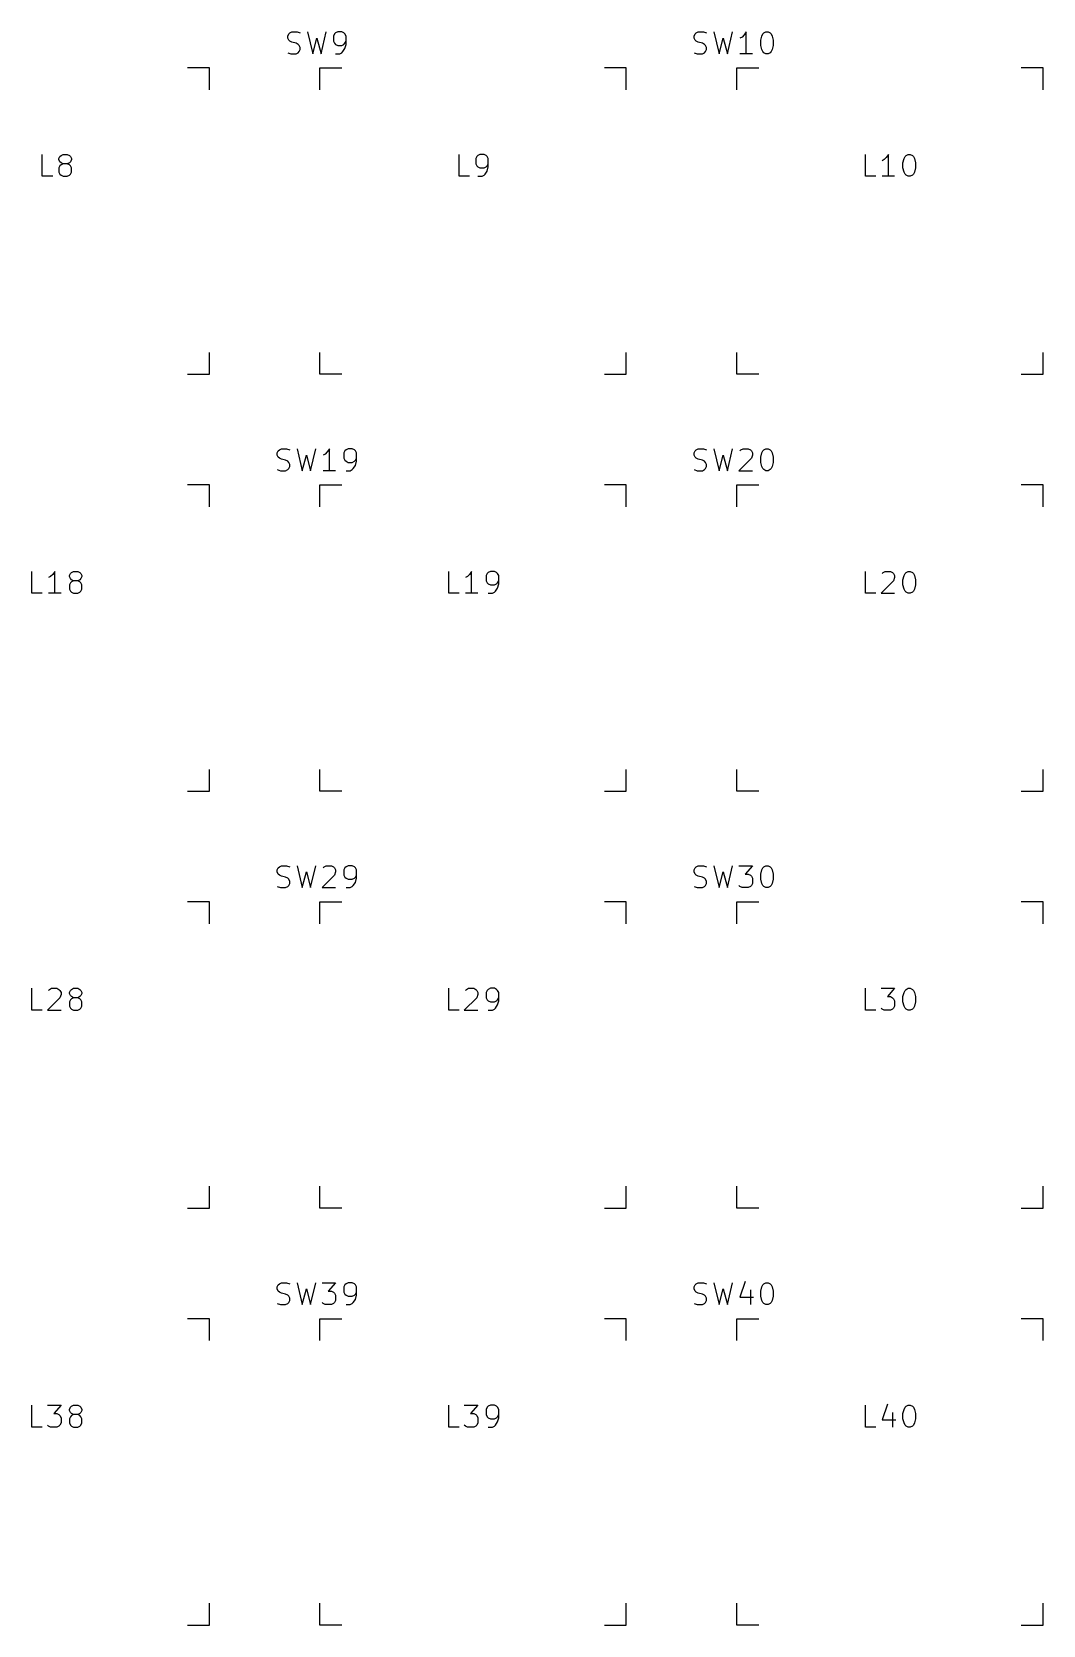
# Model space of a CAD drawing. Extents: x 32 to 240, y -106 to -21.
# Drawn here: x 193.3 to 239.6, y -106.5 to -33.7 of the extents above; entities that cross this region are included whole.
import ezdxf

# ---------------------------------------------------------------- set-up
doc = ezdxf.new("R2010")
doc.units = 0
doc.layers.add('BLACK', color=7, linetype='CONTINUOUS')

msp = doc.modelspace()

# ---------------------------------------------------------------- linework, layer by layer
at = {"layer": 'BLACK', "linetype": 'CONTINUOUS'}
for p, q in [((205.023, -33.8429), (205.071, -33.7476)), ((205.023, -33.9381), (205.023, -33.8429)), ((205.071, -34.0333), (205.023, -33.9381)), ((205.071, -33.7476), (205.118, -33.7)), ((205.118, -34.081), (205.071, -34.0333)), ((205.118, -33.7), (205.213, -33.6524)), ((205.213, -34.1286), (205.118, -34.081)), ((205.213, -33.6524), (205.451, -33.6524)), ((205.404, -34.1762), (205.213, -34.1286)), ((205.499, -34.2238), (205.404, -34.1762)), ((205.451, -33.6524), (205.594, -33.7)), ((205.928, -33.6524), (206.166, -34.6524)), ((206.166, -34.6524), (206.356, -33.9381)), ((206.356, -33.9381), (206.547, -34.6524)), ((206.547, -34.6524), (206.785, -33.6524)), ((207.166, -33.7476), (207.118, -33.8429)), ((207.118, -33.8429), (207.118, -34.081)), ((207.118, -34.081), (207.166, -34.1762)), ((207.213, -33.7), (207.166, -33.7476)), ((207.166, -34.1762), (207.213, -34.2238)), ((207.309, -33.6524), (207.213, -33.7)), ((207.499, -33.6524), (207.309, -33.6524)), ((207.594, -33.7), (207.499, -33.6524)), ((207.642, -33.7476), (207.594, -33.7)), ((207.594, -34.2238), (207.642, -34.1762)), ((207.69, -33.8429), (207.642, -33.7476)), ((207.642, -34.1762), (207.69, -34.081)), ((207.69, -34.2238), (207.69, -33.8429)), ((223.597, -33.8429), (223.644, -33.7476)), ((223.597, -33.9381), (223.597, -33.8429)), ((223.644, -34.0333), (223.597, -33.9381)), ((223.644, -33.7476), (223.692, -33.7)), ((223.692, -34.081), (223.644, -34.0333)), ((223.692, -33.7), (223.787, -33.6524)), ((223.787, -34.1286), (223.692, -34.081)), ((223.787, -33.6524), (224.025, -33.6524)), ((223.978, -34.1762), (223.787, -34.1286)), ((224.073, -34.2238), (223.978, -34.1762)), ((224.025, -33.6524), (224.168, -33.7)), ((224.501, -33.6524), (224.74, -34.6524)), ((224.74, -34.6524), (224.93, -33.9381)), ((224.93, -33.9381), (225.121, -34.6524)), ((225.121, -34.6524), (225.359, -33.6524)), ((225.787, -33.8905), (225.692, -33.9381)), ((225.882, -33.7952), (225.787, -33.8905)), ((225.978, -33.6524), (225.882, -33.7952)), ((225.978, -34.6524), (225.978, -33.6524)), ((226.644, -34.0333), (226.692, -33.8429)), ((226.644, -34.2714), (226.644, -34.0333)), ((226.692, -33.8429), (226.74, -33.7476)), ((226.74, -33.7476), (226.787, -33.7)), ((226.787, -33.7), (226.882, -33.6524)), ((226.882, -33.6524), (226.978, -33.6524)), ((226.978, -33.6524), (227.073, -33.7)), ((227.073, -33.7), (227.121, -33.7476)), ((227.121, -33.7476), (227.168, -33.8429)), ((227.168, -33.8429), (227.216, -34.0333)), ((227.216, -34.0333), (227.216, -34.2714)), ((205.023, -34.6048), (205.166, -34.6524)), ((205.166, -34.6524), (205.404, -34.6524)), ((205.404, -34.6524), (205.499, -34.6048)), ((205.547, -34.2714), (205.499, -34.2238)), ((205.499, -34.6048), (205.547, -34.5571)), ((205.594, -34.3667), (205.547, -34.2714)), ((205.547, -34.5571), (205.594, -34.4619)), ((205.594, -34.4619), (205.594, -34.3667)), ((207.213, -34.2238), (207.309, -34.2714)), ((207.213, -34.6524), (207.404, -34.6524)), ((207.309, -34.2714), (207.499, -34.2714)), ((207.404, -34.6524), (207.499, -34.6048)), ((207.499, -34.2714), (207.594, -34.2238)), ((207.499, -34.6048), (207.547, -34.5571)), ((207.547, -34.5571), (207.642, -34.4143)), ((207.642, -34.4143), (207.69, -34.2238)), ((223.597, -34.6048), (223.74, -34.6524)), ((223.74, -34.6524), (223.978, -34.6524)), ((223.978, -34.6524), (224.073, -34.6048)), ((224.121, -34.2714), (224.073, -34.2238)), ((224.073, -34.6048), (224.121, -34.5571)), ((224.168, -34.3667), (224.121, -34.2714)), ((224.121, -34.5571), (224.168, -34.4619)), ((224.168, -34.4619), (224.168, -34.3667)), ((226.263, -34.6524), (225.692, -34.6524)), ((226.692, -34.4619), (226.644, -34.2714)), ((226.74, -34.5571), (226.692, -34.4619)), ((226.787, -34.6048), (226.74, -34.5571)), ((226.882, -34.6524), (226.787, -34.6048)), ((226.978, -34.6524), (226.882, -34.6524)), ((227.073, -34.6048), (226.978, -34.6524)), ((227.121, -34.5571), (227.073, -34.6048)), ((227.168, -34.4619), (227.121, -34.5571)), ((227.216, -34.2714), (227.168, -34.4619)), ((201.45, -35.3), (200.45, -35.3)), ((201.45, -36.3), (201.45, -35.3)), ((206.5, -36.3), (206.5, -35.3)), ((206.5, -35.3), (207.5, -35.3)), ((220.5, -35.3), (219.5, -35.3)), ((220.5, -36.3), (220.5, -35.3)), ((225.55, -36.3), (225.55, -35.3)), ((225.55, -35.3), (226.55, -35.3)), ((239.55, -35.3), (238.55, -35.3)), ((239.55, -36.3), (239.55, -35.3)), ((193.807, -40.2524), (193.807, -39.2524)), ((194.617, -39.3476), (194.664, -39.3)), ((194.664, -39.3), (194.76, -39.2524)), ((194.76, -39.2524), (194.95, -39.2524)), ((194.95, -39.2524), (195.045, -39.3)), ((195.045, -39.3), (195.093, -39.3476)), ((212.857, -40.2524), (212.857, -39.2524)), ((213.714, -39.3), (213.667, -39.3476)), ((213.81, -39.2524), (213.714, -39.3)), ((214, -39.2524), (213.81, -39.2524)), ((214.095, -39.3), (214, -39.2524)), ((214.143, -39.3476), (214.095, -39.3)), ((231.431, -40.2524), (231.431, -39.2524)), ((232.479, -39.2524), (232.383, -39.3952)), ((232.479, -40.2524), (232.479, -39.2524)), ((233.24, -39.3476), (233.288, -39.3)), ((233.288, -39.3), (233.383, -39.2524)), ((233.383, -39.2524), (233.479, -39.2524)), ((233.479, -39.2524), (233.574, -39.3)), ((233.574, -39.3), (233.621, -39.3476)), ((194.569, -39.4429), (194.617, -39.3476)), ((194.569, -39.4905), (194.569, -39.4429)), ((194.617, -39.5857), (194.569, -39.4905)), ((194.617, -39.7762), (194.569, -39.8714)), ((194.569, -39.8714), (194.569, -40.0619)), ((194.664, -39.6333), (194.617, -39.5857)), ((194.664, -39.7286), (194.617, -39.7762)), ((194.76, -39.681), (194.664, -39.6333)), ((194.76, -39.681), (194.664, -39.7286)), ((194.95, -39.681), (194.76, -39.681)), ((195.045, -39.6333), (194.95, -39.681)), ((195.045, -39.7286), (194.95, -39.681)), ((195.093, -39.5857), (195.045, -39.6333)), ((195.093, -39.7762), (195.045, -39.7286)), ((195.093, -39.3476), (195.14, -39.4429)), ((195.14, -39.4905), (195.093, -39.5857)), ((195.14, -39.8714), (195.093, -39.7762)), ((195.14, -39.4429), (195.14, -39.4905)), ((195.14, -40.0619), (195.14, -39.8714)), ((213.667, -39.3476), (213.619, -39.4429)), ((213.619, -39.4429), (213.619, -39.681)), ((213.619, -39.681), (213.667, -39.7762)), ((213.667, -39.7762), (213.714, -39.8238)), ((213.714, -39.8238), (213.81, -39.8714)), ((213.81, -39.8714), (214, -39.8714)), ((214, -39.8714), (214.095, -39.8238)), ((214.048, -40.1571), (214.143, -40.0143)), ((214.095, -39.8238), (214.143, -39.7762)), ((214.19, -39.4429), (214.143, -39.3476)), ((214.143, -39.7762), (214.19, -39.681)), ((214.143, -40.0143), (214.19, -39.8238)), ((214.19, -39.8238), (214.19, -39.4429)), ((232.288, -39.4905), (232.193, -39.5381)), ((232.383, -39.3952), (232.288, -39.4905)), ((233.145, -39.6333), (233.193, -39.4429)), ((233.145, -39.8714), (233.145, -39.6333)), ((233.193, -40.0619), (233.145, -39.8714)), ((233.193, -39.4429), (233.24, -39.3476)), ((233.621, -39.3476), (233.669, -39.4429)), ((233.669, -39.4429), (233.717, -39.6333)), ((233.717, -39.8714), (233.669, -40.0619)), ((233.717, -39.6333), (233.717, -39.8714)), ((194.283, -40.2524), (193.807, -40.2524)), ((194.569, -40.0619), (194.617, -40.1571)), ((194.617, -40.1571), (194.664, -40.2048)), ((194.664, -40.2048), (194.76, -40.2524)), ((194.76, -40.2524), (194.95, -40.2524)), ((194.95, -40.2524), (195.045, -40.2048)), ((195.045, -40.2048), (195.093, -40.1571)), ((195.093, -40.1571), (195.14, -40.0619)), ((213.333, -40.2524), (212.857, -40.2524)), ((213.714, -40.2524), (213.905, -40.2524)), ((213.905, -40.2524), (214, -40.2048)), ((214, -40.2048), (214.048, -40.1571)), ((231.907, -40.2524), (231.431, -40.2524)), ((232.764, -40.2524), (232.193, -40.2524)), ((233.24, -40.1571), (233.193, -40.0619)), ((233.288, -40.2048), (233.24, -40.1571)), ((233.383, -40.2524), (233.288, -40.2048)), ((233.479, -40.2524), (233.383, -40.2524)), ((233.574, -40.2048), (233.479, -40.2524)), ((233.621, -40.1571), (233.574, -40.2048)), ((233.669, -40.0619), (233.621, -40.1571)), ((201.45, -49.3), (201.45, -48.3)), ((206.5, -49.3), (206.5, -48.3)), ((220.5, -49.3), (220.5, -48.3)), ((225.55, -49.3), (225.55, -48.3)), ((239.55, -49.3), (239.55, -48.3)), ((200.45, -49.3), (201.45, -49.3)), ((207.5, -49.3), (206.5, -49.3)), ((219.5, -49.3), (220.5, -49.3)), ((226.55, -49.3), (225.55, -49.3)), ((238.55, -49.3), (239.55, -49.3)), ((204.547, -52.8929), (204.594, -52.7976)), ((204.547, -52.9881), (204.547, -52.8929)), ((204.594, -53.0833), (204.547, -52.9881)), ((204.594, -52.7976), (204.642, -52.75)), ((204.642, -53.131), (204.594, -53.0833)), ((204.642, -52.75), (204.737, -52.7024)), ((204.737, -53.1786), (204.642, -53.131)), ((204.737, -52.7024), (204.975, -52.7024)), ((204.975, -52.7024), (205.118, -52.75)), ((205.451, -52.7024), (205.69, -53.7024)), ((205.69, -53.7024), (205.88, -52.9881)), ((205.88, -52.9881), (206.071, -53.7024)), ((206.071, -53.7024), (206.309, -52.7024)), ((206.737, -52.9405), (206.642, -52.9881)), ((206.832, -52.8452), (206.737, -52.9405)), ((206.928, -52.7024), (206.832, -52.8452)), ((206.928, -53.7024), (206.928, -52.7024)), ((207.642, -52.7976), (207.594, -52.8929)), ((207.594, -52.8929), (207.594, -53.131)), ((207.594, -53.131), (207.642, -53.2262)), ((207.69, -52.75), (207.642, -52.7976)), ((207.785, -52.7024), (207.69, -52.75)), ((207.975, -52.7024), (207.785, -52.7024)), ((208.071, -52.75), (207.975, -52.7024)), ((208.118, -52.7976), (208.071, -52.75)), ((208.166, -52.8929), (208.118, -52.7976)), ((208.118, -53.2262), (208.166, -53.131)), ((208.166, -53.2738), (208.166, -52.8929)), ((223.597, -52.8929), (223.644, -52.7976)), ((223.597, -52.9881), (223.597, -52.8929)), ((223.644, -53.0833), (223.597, -52.9881)), ((223.644, -52.7976), (223.692, -52.75)), ((223.692, -53.131), (223.644, -53.0833)), ((223.692, -52.75), (223.787, -52.7024)), ((223.787, -53.1786), (223.692, -53.131)), ((223.787, -52.7024), (224.025, -52.7024)), ((224.025, -52.7024), (224.168, -52.75)), ((224.501, -52.7024), (224.74, -53.7024)), ((224.74, -53.7024), (224.93, -52.9881)), ((224.93, -52.9881), (225.121, -53.7024)), ((225.121, -53.7024), (225.359, -52.7024)), ((226.216, -53.131), (225.644, -53.7024)), ((225.692, -52.7976), (225.74, -52.75)), ((225.74, -52.75), (225.835, -52.7024)), ((225.835, -52.7024), (226.073, -52.7024)), ((226.073, -52.7024), (226.168, -52.75)), ((226.168, -52.75), (226.216, -52.7976)), ((226.216, -52.7976), (226.263, -52.8929)), ((226.263, -52.9881), (226.216, -53.131)), ((226.263, -52.8929), (226.263, -52.9881)), ((226.644, -53.0833), (226.692, -52.8929)), ((226.644, -53.3214), (226.644, -53.0833)), ((226.692, -52.8929), (226.74, -52.7976)), ((226.74, -52.7976), (226.787, -52.75)), ((226.787, -52.75), (226.882, -52.7024)), ((226.882, -52.7024), (226.978, -52.7024)), ((226.978, -52.7024), (227.073, -52.75)), ((227.073, -52.75), (227.121, -52.7976)), ((227.121, -52.7976), (227.168, -52.8929)), ((227.168, -52.8929), (227.216, -53.0833)), ((227.216, -53.0833), (227.216, -53.3214)), ((204.547, -53.6548), (204.69, -53.7024)), ((204.69, -53.7024), (204.928, -53.7024)), ((204.928, -53.2262), (204.737, -53.1786)), ((205.023, -53.2738), (204.928, -53.2262)), ((204.928, -53.7024), (205.023, -53.6548)), ((205.071, -53.3214), (205.023, -53.2738)), ((205.023, -53.6548), (205.071, -53.6071)), ((205.118, -53.4167), (205.071, -53.3214)), ((205.071, -53.6071), (205.118, -53.5119)), ((205.118, -53.5119), (205.118, -53.4167)), ((207.213, -53.7024), (206.642, -53.7024)), ((207.642, -53.2262), (207.69, -53.2738)), ((207.69, -53.2738), (207.785, -53.3214)), ((207.69, -53.7024), (207.88, -53.7024)), ((207.785, -53.3214), (207.975, -53.3214)), ((207.88, -53.7024), (207.975, -53.6548)), ((207.975, -53.3214), (208.071, -53.2738)), ((207.975, -53.6548), (208.023, -53.6071)), ((208.023, -53.6071), (208.118, -53.4643)), ((208.071, -53.2738), (208.118, -53.2262)), ((208.118, -53.4643), (208.166, -53.2738)), ((223.597, -53.6548), (223.74, -53.7024)), ((223.74, -53.7024), (223.978, -53.7024)), ((223.978, -53.2262), (223.787, -53.1786)), ((224.073, -53.2738), (223.978, -53.2262)), ((223.978, -53.7024), (224.073, -53.6548)), ((224.121, -53.3214), (224.073, -53.2738)), ((224.073, -53.6548), (224.121, -53.6071)), ((224.168, -53.4167), (224.121, -53.3214)), ((224.121, -53.6071), (224.168, -53.5119)), ((224.168, -53.5119), (224.168, -53.4167)), ((225.644, -53.7024), (226.263, -53.7024)), ((226.692, -53.5119), (226.644, -53.3214)), ((226.74, -53.6071), (226.692, -53.5119)), ((226.787, -53.6548), (226.74, -53.6071)), ((226.882, -53.7024), (226.787, -53.6548)), ((226.978, -53.7024), (226.882, -53.7024)), ((227.073, -53.6548), (226.978, -53.7024)), ((227.121, -53.6071), (227.073, -53.6548)), ((227.168, -53.5119), (227.121, -53.6071)), ((227.216, -53.3214), (227.168, -53.5119)), ((201.45, -54.35), (200.45, -54.35)), ((201.45, -55.35), (201.45, -54.35)), ((206.5, -55.35), (206.5, -54.35)), ((206.5, -54.35), (207.5, -54.35)), ((220.5, -54.35), (219.5, -54.35)), ((220.5, -55.35), (220.5, -54.35)), ((225.55, -54.35), (226.55, -54.35)), ((225.55, -55.35), (225.55, -54.35)), ((239.55, -54.35), (238.55, -54.35)), ((239.55, -55.35), (239.55, -54.35)), ((193.331, -59.3024), (193.331, -58.3024)), ((194.188, -58.5405), (194.093, -58.5881)), ((194.283, -58.4452), (194.188, -58.5405)), ((194.379, -58.3024), (194.283, -58.4452)), ((194.379, -59.3024), (194.379, -58.3024)), ((195.045, -58.4929), (195.093, -58.3976)), ((195.045, -58.5405), (195.045, -58.4929)), ((195.093, -58.6357), (195.045, -58.5405)), ((195.093, -58.8262), (195.045, -58.9214)), ((195.045, -58.9214), (195.045, -59.1119)), ((195.093, -58.3976), (195.14, -58.35)), ((195.14, -58.6833), (195.093, -58.6357)), ((195.14, -58.7786), (195.093, -58.8262)), ((195.14, -58.35), (195.236, -58.3024)), ((195.236, -58.731), (195.14, -58.6833)), ((195.236, -58.731), (195.14, -58.7786)), ((195.236, -58.3024), (195.426, -58.3024)), ((195.426, -58.731), (195.236, -58.731)), ((195.426, -58.3024), (195.521, -58.35)), ((195.521, -58.6833), (195.426, -58.731)), ((195.521, -58.7786), (195.426, -58.731)), ((195.521, -58.35), (195.569, -58.3976)), ((195.569, -58.6357), (195.521, -58.6833)), ((195.569, -58.8262), (195.521, -58.7786)), ((195.569, -58.3976), (195.617, -58.4929)), ((195.617, -58.5405), (195.569, -58.6357)), ((195.617, -58.9214), (195.569, -58.8262)), ((195.617, -58.4929), (195.617, -58.5405)), ((195.617, -59.1119), (195.617, -58.9214)), ((212.381, -59.3024), (212.381, -58.3024)), ((213.238, -58.5405), (213.143, -58.5881)), ((213.333, -58.4452), (213.238, -58.5405)), ((213.429, -58.3024), (213.333, -58.4452)), ((213.429, -59.3024), (213.429, -58.3024)), ((214.143, -58.3976), (214.095, -58.4929)), ((214.095, -58.4929), (214.095, -58.731)), ((214.095, -58.731), (214.143, -58.8262)), ((214.19, -58.35), (214.143, -58.3976)), ((214.143, -58.8262), (214.19, -58.8738)), ((214.286, -58.3024), (214.19, -58.35)), ((214.19, -58.8738), (214.286, -58.9214)), ((214.476, -58.3024), (214.286, -58.3024)), ((214.286, -58.9214), (214.476, -58.9214)), ((214.571, -58.35), (214.476, -58.3024)), ((214.476, -58.9214), (214.571, -58.8738)), ((214.619, -58.3976), (214.571, -58.35)), ((214.571, -58.8738), (214.619, -58.8262)), ((214.667, -58.4929), (214.619, -58.3976)), ((214.619, -58.8262), (214.667, -58.731)), ((214.619, -59.0643), (214.667, -58.8738)), ((214.667, -58.8738), (214.667, -58.4929)), ((231.431, -59.3024), (231.431, -58.3024)), ((232.717, -58.731), (232.145, -59.3024)), ((232.193, -58.3976), (232.24, -58.35)), ((232.24, -58.35), (232.336, -58.3024)), ((232.336, -58.3024), (232.574, -58.3024)), ((232.574, -58.3024), (232.669, -58.35)), ((232.669, -58.35), (232.717, -58.3976)), ((232.717, -58.3976), (232.764, -58.4929)), ((232.764, -58.5881), (232.717, -58.731)), ((232.764, -58.4929), (232.764, -58.5881)), ((233.145, -58.6833), (233.193, -58.4929)), ((233.145, -58.9214), (233.145, -58.6833)), ((233.193, -59.1119), (233.145, -58.9214)), ((233.193, -58.4929), (233.24, -58.3976)), ((233.24, -58.3976), (233.288, -58.35)), ((233.288, -58.35), (233.383, -58.3024)), ((233.383, -58.3024), (233.479, -58.3024)), ((233.479, -58.3024), (233.574, -58.35)), ((233.574, -58.35), (233.621, -58.3976)), ((233.621, -58.3976), (233.669, -58.4929)), ((233.669, -58.4929), (233.717, -58.6833)), ((233.717, -58.9214), (233.669, -59.1119)), ((233.717, -58.6833), (233.717, -58.9214)), ((193.807, -59.3024), (193.331, -59.3024)), ((194.664, -59.3024), (194.093, -59.3024)), ((195.045, -59.1119), (195.093, -59.2071)), ((195.093, -59.2071), (195.14, -59.2548)), ((195.14, -59.2548), (195.236, -59.3024)), ((195.236, -59.3024), (195.426, -59.3024)), ((195.426, -59.3024), (195.521, -59.2548)), ((195.521, -59.2548), (195.569, -59.2071)), ((195.569, -59.2071), (195.617, -59.1119)), ((212.857, -59.3024), (212.381, -59.3024)), ((213.714, -59.3024), (213.143, -59.3024)), ((214.19, -59.3024), (214.381, -59.3024)), ((214.381, -59.3024), (214.476, -59.2548)), ((214.476, -59.2548), (214.524, -59.2071)), ((214.524, -59.2071), (214.619, -59.0643)), ((231.907, -59.3024), (231.431, -59.3024)), ((232.145, -59.3024), (232.764, -59.3024)), ((233.24, -59.2071), (233.193, -59.1119)), ((233.288, -59.2548), (233.24, -59.2071)), ((233.383, -59.3024), (233.288, -59.2548)), ((233.479, -59.3024), (233.383, -59.3024)), ((233.574, -59.2548), (233.479, -59.3024)), ((233.621, -59.2071), (233.574, -59.2548)), ((233.669, -59.1119), (233.621, -59.2071)), ((201.45, -68.35), (201.45, -67.35)), ((206.5, -68.35), (206.5, -67.35)), ((220.5, -68.35), (220.5, -67.35)), ((225.55, -68.35), (225.55, -67.35)), ((239.55, -68.35), (239.55, -67.35)), ((200.45, -68.35), (201.45, -68.35)), ((207.5, -68.35), (206.5, -68.35)), ((219.5, -68.35), (220.5, -68.35)), ((226.55, -68.35), (225.55, -68.35)), ((238.55, -68.35), (239.55, -68.35)), ((204.547, -71.9429), (204.594, -71.8476)), ((204.547, -72.0381), (204.547, -71.9429)), ((204.594, -72.1333), (204.547, -72.0381)), ((204.594, -71.8476), (204.642, -71.8)), ((204.642, -71.8), (204.737, -71.7524)), ((204.737, -71.7524), (204.975, -71.7524)), ((204.975, -71.7524), (205.118, -71.8)), ((205.451, -71.7524), (205.69, -72.7524)), ((205.69, -72.7524), (205.88, -72.0381)), ((205.88, -72.0381), (206.071, -72.7524)), ((206.071, -72.7524), (206.309, -71.7524)), ((206.642, -71.8476), (206.69, -71.8)), ((206.69, -71.8), (206.785, -71.7524)), ((206.785, -71.7524), (207.023, -71.7524)), ((207.023, -71.7524), (207.118, -71.8)), ((207.118, -71.8), (207.166, -71.8476)), ((207.166, -71.8476), (207.213, -71.9429)), ((207.213, -72.0381), (207.166, -72.181)), ((207.213, -71.9429), (207.213, -72.0381)), ((207.642, -71.8476), (207.594, -71.9429)), ((207.594, -71.9429), (207.594, -72.181)), ((207.69, -71.8), (207.642, -71.8476)), ((207.785, -71.7524), (207.69, -71.8)), ((207.975, -71.7524), (207.785, -71.7524)), ((208.071, -71.8), (207.975, -71.7524)), ((208.118, -71.8476), (208.071, -71.8)), ((208.166, -71.9429), (208.118, -71.8476)), ((208.166, -72.3238), (208.166, -71.9429)), ((223.597, -71.9429), (223.644, -71.8476)), ((223.597, -72.0381), (223.597, -71.9429)), ((223.644, -72.1333), (223.597, -72.0381)), ((223.644, -71.8476), (223.692, -71.8)), ((223.692, -71.8), (223.787, -71.7524)), ((223.787, -71.7524), (224.025, -71.7524)), ((224.025, -71.7524), (224.168, -71.8)), ((224.501, -71.7524), (224.74, -72.7524)), ((224.74, -72.7524), (224.93, -72.0381)), ((224.93, -72.0381), (225.121, -72.7524)), ((225.121, -72.7524), (225.359, -71.7524)), ((225.644, -71.7524), (226.263, -71.7524)), ((226.263, -71.7524), (225.93, -72.1333)), ((226.644, -72.1333), (226.692, -71.9429)), ((226.692, -71.9429), (226.74, -71.8476)), ((226.74, -71.8476), (226.787, -71.8)), ((226.787, -71.8), (226.882, -71.7524)), ((226.882, -71.7524), (226.978, -71.7524)), ((226.978, -71.7524), (227.073, -71.8)), ((227.073, -71.8), (227.121, -71.8476)), ((227.121, -71.8476), (227.168, -71.9429)), ((227.168, -71.9429), (227.216, -72.1333)), ((204.547, -72.7048), (204.69, -72.7524)), ((204.642, -72.181), (204.594, -72.1333)), ((204.737, -72.2286), (204.642, -72.181)), ((204.69, -72.7524), (204.928, -72.7524)), ((204.928, -72.2762), (204.737, -72.2286)), ((205.023, -72.3238), (204.928, -72.2762)), ((204.928, -72.7524), (205.023, -72.7048)), ((205.071, -72.3714), (205.023, -72.3238)), ((205.023, -72.7048), (205.071, -72.6571)), ((205.118, -72.4667), (205.071, -72.3714)), ((205.071, -72.6571), (205.118, -72.5619)), ((205.118, -72.5619), (205.118, -72.4667)), ((207.166, -72.181), (206.594, -72.7524)), ((206.594, -72.7524), (207.213, -72.7524)), ((207.594, -72.181), (207.642, -72.2762)), ((207.642, -72.2762), (207.69, -72.3238)), ((207.69, -72.3238), (207.785, -72.3714)), ((207.69, -72.7524), (207.88, -72.7524)), ((207.785, -72.3714), (207.975, -72.3714)), ((207.88, -72.7524), (207.975, -72.7048)), ((207.975, -72.3714), (208.071, -72.3238)), ((207.975, -72.7048), (208.023, -72.6571)), ((208.023, -72.6571), (208.118, -72.5143)), ((208.071, -72.3238), (208.118, -72.2762)), ((208.118, -72.2762), (208.166, -72.181)), ((208.118, -72.5143), (208.166, -72.3238)), ((223.597, -72.7048), (223.74, -72.7524)), ((223.692, -72.181), (223.644, -72.1333)), ((223.787, -72.2286), (223.692, -72.181)), ((223.74, -72.7524), (223.978, -72.7524)), ((223.978, -72.2762), (223.787, -72.2286)), ((224.073, -72.3238), (223.978, -72.2762)), ((223.978, -72.7524), (224.073, -72.7048)), ((224.121, -72.3714), (224.073, -72.3238)), ((224.073, -72.7048), (224.121, -72.6571)), ((224.168, -72.4667), (224.121, -72.3714)), ((224.121, -72.6571), (224.168, -72.5619)), ((224.168, -72.5619), (224.168, -72.4667)), ((225.692, -72.7048), (225.644, -72.6571)), ((225.787, -72.7524), (225.692, -72.7048)), ((226.073, -72.7524), (225.787, -72.7524)), ((225.93, -72.1333), (226.073, -72.1333)), ((226.073, -72.1333), (226.168, -72.181)), ((226.168, -72.7048), (226.073, -72.7524)), ((226.168, -72.181), (226.216, -72.2286)), ((226.216, -72.6571), (226.168, -72.7048)), ((226.216, -72.2286), (226.263, -72.3238)), ((226.263, -72.5619), (226.216, -72.6571)), ((226.263, -72.3238), (226.263, -72.5619)), ((226.644, -72.3714), (226.644, -72.1333)), ((226.692, -72.5619), (226.644, -72.3714)), ((226.74, -72.6571), (226.692, -72.5619)), ((226.787, -72.7048), (226.74, -72.6571)), ((226.882, -72.7524), (226.787, -72.7048)), ((226.978, -72.7524), (226.882, -72.7524)), ((227.073, -72.7048), (226.978, -72.7524)), ((227.121, -72.6571), (227.073, -72.7048)), ((227.168, -72.5619), (227.121, -72.6571)), ((227.216, -72.3714), (227.168, -72.5619)), ((227.216, -72.1333), (227.216, -72.3714)), ((201.45, -73.4), (200.45, -73.4)), ((201.45, -74.4), (201.45, -73.4)), ((206.5, -74.4), (206.5, -73.4)), ((206.5, -73.4), (207.5, -73.4)), ((220.5, -73.4), (219.5, -73.4)), ((220.5, -74.4), (220.5, -73.4)), ((225.55, -73.4), (226.55, -73.4)), ((225.55, -74.4), (225.55, -73.4)), ((239.55, -73.4), (238.55, -73.4)), ((239.55, -74.4), (239.55, -73.4)), ((193.331, -78.3524), (193.331, -77.3524)), ((194.617, -77.781), (194.045, -78.3524)), ((194.093, -77.4476), (194.14, -77.4)), ((194.14, -77.4), (194.236, -77.3524)), ((194.236, -77.3524), (194.474, -77.3524)), ((194.474, -77.3524), (194.569, -77.4)), ((194.569, -77.4), (194.617, -77.4476)), ((194.617, -77.4476), (194.664, -77.5429)), ((194.664, -77.6381), (194.617, -77.781)), ((194.664, -77.5429), (194.664, -77.6381)), ((195.045, -77.5429), (195.093, -77.4476)), ((195.045, -77.5905), (195.045, -77.5429)), ((195.093, -77.6857), (195.045, -77.5905)), ((195.093, -77.8762), (195.045, -77.9714)), ((195.093, -77.4476), (195.14, -77.4)), ((195.14, -77.7333), (195.093, -77.6857)), ((195.14, -77.8286), (195.093, -77.8762)), ((195.14, -77.4), (195.236, -77.3524)), ((195.236, -77.781), (195.14, -77.7333)), ((195.236, -77.781), (195.14, -77.8286)), ((195.236, -77.3524), (195.426, -77.3524)), ((195.426, -77.781), (195.236, -77.781)), ((195.426, -77.3524), (195.521, -77.4)), ((195.521, -77.7333), (195.426, -77.781)), ((195.521, -77.8286), (195.426, -77.781)), ((195.521, -77.4), (195.569, -77.4476)), ((195.569, -77.6857), (195.521, -77.7333)), ((195.569, -77.8762), (195.521, -77.8286)), ((195.569, -77.4476), (195.617, -77.5429)), ((195.617, -77.5905), (195.569, -77.6857)), ((195.617, -77.9714), (195.569, -77.8762)), ((195.617, -77.5429), (195.617, -77.5905)), ((212.381, -78.3524), (212.381, -77.3524)), ((213.667, -77.781), (213.095, -78.3524)), ((213.143, -77.4476), (213.19, -77.4)), ((213.19, -77.4), (213.286, -77.3524)), ((213.286, -77.3524), (213.524, -77.3524)), ((213.524, -77.3524), (213.619, -77.4)), ((213.619, -77.4), (213.667, -77.4476)), ((213.667, -77.4476), (213.714, -77.5429)), ((213.714, -77.6381), (213.667, -77.781)), ((213.714, -77.5429), (213.714, -77.6381)), ((214.143, -77.4476), (214.095, -77.5429)), ((214.095, -77.5429), (214.095, -77.781)), ((214.095, -77.781), (214.143, -77.8762)), ((214.19, -77.4), (214.143, -77.4476)), ((214.143, -77.8762), (214.19, -77.9238)), ((214.286, -77.3524), (214.19, -77.4)), ((214.476, -77.3524), (214.286, -77.3524)), ((214.571, -77.4), (214.476, -77.3524)), ((214.619, -77.4476), (214.571, -77.4)), ((214.571, -77.9238), (214.619, -77.8762)), ((214.667, -77.5429), (214.619, -77.4476)), ((214.619, -77.8762), (214.667, -77.781)), ((214.667, -77.9238), (214.667, -77.5429)), ((231.431, -78.3524), (231.431, -77.3524)), ((232.145, -77.3524), (232.764, -77.3524)), ((232.764, -77.3524), (232.431, -77.7333)), ((232.431, -77.7333), (232.574, -77.7333)), ((232.574, -77.7333), (232.669, -77.781)), ((232.669, -77.781), (232.717, -77.8286)), ((232.717, -77.8286), (232.764, -77.9238)), ((233.145, -77.7333), (233.193, -77.5429)), ((233.145, -77.9714), (233.145, -77.7333)), ((233.193, -77.5429), (233.24, -77.4476)), ((233.24, -77.4476), (233.288, -77.4)), ((233.288, -77.4), (233.383, -77.3524)), ((233.383, -77.3524), (233.479, -77.3524)), ((233.479, -77.3524), (233.574, -77.4)), ((233.574, -77.4), (233.621, -77.4476)), ((233.621, -77.4476), (233.669, -77.5429)), ((233.669, -77.5429), (233.717, -77.7333)), ((233.717, -77.7333), (233.717, -77.9714)), ((193.807, -78.3524), (193.331, -78.3524)), ((194.045, -78.3524), (194.664, -78.3524)), ((195.045, -77.9714), (195.045, -78.1619)), ((195.045, -78.1619), (195.093, -78.2571)), ((195.093, -78.2571), (195.14, -78.3048)), ((195.14, -78.3048), (195.236, -78.3524)), ((195.236, -78.3524), (195.426, -78.3524)), ((195.426, -78.3524), (195.521, -78.3048)), ((195.521, -78.3048), (195.569, -78.2571)), ((195.569, -78.2571), (195.617, -78.1619)), ((195.617, -78.1619), (195.617, -77.9714)), ((212.857, -78.3524), (212.381, -78.3524)), ((213.095, -78.3524), (213.714, -78.3524)), ((214.19, -77.9238), (214.286, -77.9714)), ((214.19, -78.3524), (214.381, -78.3524)), ((214.286, -77.9714), (214.476, -77.9714)), ((214.381, -78.3524), (214.476, -78.3048)), ((214.476, -77.9714), (214.571, -77.9238)), ((214.476, -78.3048), (214.524, -78.2571)), ((214.524, -78.2571), (214.619, -78.1143)), ((214.619, -78.1143), (214.667, -77.9238)), ((231.907, -78.3524), (231.431, -78.3524)), ((232.193, -78.3048), (232.145, -78.2571)), ((232.288, -78.3524), (232.193, -78.3048)), ((232.574, -78.3524), (232.288, -78.3524)), ((232.669, -78.3048), (232.574, -78.3524)), ((232.717, -78.2571), (232.669, -78.3048)), ((232.764, -78.1619), (232.717, -78.2571)), ((232.764, -77.9238), (232.764, -78.1619)), ((233.193, -78.1619), (233.145, -77.9714)), ((233.24, -78.2571), (233.193, -78.1619)), ((233.288, -78.3048), (233.24, -78.2571)), ((233.383, -78.3524), (233.288, -78.3048)), ((233.479, -78.3524), (233.383, -78.3524)), ((233.574, -78.3048), (233.479, -78.3524)), ((233.621, -78.2571), (233.574, -78.3048)), ((233.669, -78.1619), (233.621, -78.2571)), ((233.717, -77.9714), (233.669, -78.1619)), ((201.45, -87.4), (201.45, -86.4)), ((206.5, -87.4), (206.5, -86.4)), ((220.5, -87.4), (220.5, -86.4)), ((225.55, -87.4), (225.55, -86.4)), ((239.55, -87.4), (239.55, -86.4)), ((200.45, -87.4), (201.45, -87.4)), ((207.5, -87.4), (206.5, -87.4)), ((219.5, -87.4), (220.5, -87.4)), ((226.55, -87.4), (225.55, -87.4)), ((238.55, -87.4), (239.55, -87.4)), ((204.547, -90.9929), (204.594, -90.8976)), ((204.547, -91.0881), (204.547, -90.9929)), ((204.594, -90.8976), (204.642, -90.85)), ((204.642, -90.85), (204.737, -90.8024)), ((204.737, -90.8024), (204.975, -90.8024)), ((204.975, -90.8024), (205.118, -90.85)), ((205.451, -90.8024), (205.69, -91.8024)), ((206.071, -91.8024), (206.309, -90.8024)), ((206.594, -90.8024), (207.213, -90.8024)), ((207.213, -90.8024), (206.88, -91.1833)), ((207.642, -90.8976), (207.594, -90.9929)), ((207.594, -90.9929), (207.594, -91.231)), ((207.69, -90.85), (207.642, -90.8976)), ((207.785, -90.8024), (207.69, -90.85)), ((207.975, -90.8024), (207.785, -90.8024)), ((208.071, -90.85), (207.975, -90.8024)), ((208.118, -90.8976), (208.071, -90.85)), ((208.166, -90.9929), (208.118, -90.8976)), ((208.166, -91.3738), (208.166, -90.9929)), ((223.597, -90.9929), (223.644, -90.8976)), ((223.597, -91.0881), (223.597, -90.9929)), ((223.644, -90.8976), (223.692, -90.85)), ((223.692, -90.85), (223.787, -90.8024)), ((223.787, -90.8024), (224.025, -90.8024)), ((224.025, -90.8024), (224.168, -90.85)), ((224.501, -90.8024), (224.74, -91.8024)), ((225.121, -91.8024), (225.359, -90.8024)), ((225.93, -90.7548), (225.692, -91.469)), ((226.644, -91.1833), (226.692, -90.9929)), ((226.692, -90.9929), (226.74, -90.8976)), ((226.74, -90.8976), (226.787, -90.85)), ((226.787, -90.85), (226.882, -90.8024)), ((226.882, -90.8024), (226.978, -90.8024)), ((226.978, -90.8024), (227.073, -90.85)), ((227.073, -90.85), (227.121, -90.8976)), ((227.121, -90.8976), (227.168, -90.9929)), ((227.168, -90.9929), (227.216, -91.1833)), ((204.594, -91.1833), (204.547, -91.0881)), ((204.642, -91.231), (204.594, -91.1833)), ((204.737, -91.2786), (204.642, -91.231)), ((204.928, -91.3262), (204.737, -91.2786)), ((205.023, -91.3738), (204.928, -91.3262)), ((205.071, -91.4214), (205.023, -91.3738)), ((205.023, -91.7548), (205.071, -91.7071)), ((205.118, -91.5167), (205.071, -91.4214)), ((205.071, -91.7071), (205.118, -91.6119)), ((205.118, -91.6119), (205.118, -91.5167)), ((205.69, -91.8024), (205.88, -91.0881)), ((205.88, -91.0881), (206.071, -91.8024)), ((206.642, -91.7548), (206.594, -91.7071)), ((206.88, -91.1833), (207.023, -91.1833)), ((207.023, -91.1833), (207.118, -91.231)), ((207.118, -91.231), (207.166, -91.2786)), ((207.166, -91.7071), (207.118, -91.7548)), ((207.166, -91.2786), (207.213, -91.3738)), ((207.213, -91.6119), (207.166, -91.7071)), ((207.213, -91.3738), (207.213, -91.6119)), ((207.594, -91.231), (207.642, -91.3262)), ((207.642, -91.3262), (207.69, -91.3738)), ((207.69, -91.3738), (207.785, -91.4214)), ((207.785, -91.4214), (207.975, -91.4214)), ((207.975, -91.4214), (208.071, -91.3738)), ((207.975, -91.7548), (208.023, -91.7071)), ((208.023, -91.7071), (208.118, -91.5643)), ((208.071, -91.3738), (208.118, -91.3262)), ((208.118, -91.3262), (208.166, -91.231)), ((208.118, -91.5643), (208.166, -91.3738)), ((223.644, -91.1833), (223.597, -91.0881)), ((223.692, -91.231), (223.644, -91.1833)), ((223.787, -91.2786), (223.692, -91.231)), ((223.978, -91.3262), (223.787, -91.2786)), ((224.073, -91.3738), (223.978, -91.3262)), ((224.121, -91.4214), (224.073, -91.3738)), ((224.073, -91.7548), (224.121, -91.7071)), ((224.168, -91.5167), (224.121, -91.4214)), ((224.121, -91.7071), (224.168, -91.6119)), ((224.168, -91.6119), (224.168, -91.5167)), ((224.74, -91.8024), (224.93, -91.0881)), ((224.93, -91.0881), (225.121, -91.8024)), ((225.692, -91.469), (226.311, -91.469)), ((226.168, -91.1357), (226.168, -91.8024)), ((226.644, -91.4214), (226.644, -91.1833)), ((226.692, -91.6119), (226.644, -91.4214)), ((226.74, -91.7071), (226.692, -91.6119)), ((226.787, -91.7548), (226.74, -91.7071)), ((227.121, -91.7071), (227.073, -91.7548)), ((227.168, -91.6119), (227.121, -91.7071)), ((227.216, -91.4214), (227.168, -91.6119)), ((227.216, -91.1833), (227.216, -91.4214)), ((201.45, -92.45), (200.45, -92.45)), ((201.45, -93.45), (201.45, -92.45)), ((204.547, -91.7548), (204.69, -91.8024)), ((204.69, -91.8024), (204.928, -91.8024)), ((204.928, -91.8024), (205.023, -91.7548)), ((206.5, -93.45), (206.5, -92.45)), ((206.5, -92.45), (207.5, -92.45)), ((206.737, -91.8024), (206.642, -91.7548)), ((207.023, -91.8024), (206.737, -91.8024)), ((207.118, -91.7548), (207.023, -91.8024)), ((207.69, -91.8024), (207.88, -91.8024)), ((207.88, -91.8024), (207.975, -91.7548)), ((220.5, -92.45), (219.5, -92.45)), ((220.5, -93.45), (220.5, -92.45)), ((223.597, -91.7548), (223.74, -91.8024)), ((223.74, -91.8024), (223.978, -91.8024)), ((223.978, -91.8024), (224.073, -91.7548)), ((225.55, -92.45), (226.55, -92.45)), ((225.55, -93.45), (225.55, -92.45)), ((226.882, -91.8024), (226.787, -91.7548)), ((226.978, -91.8024), (226.882, -91.8024)), ((227.073, -91.7548), (226.978, -91.8024)), ((239.55, -92.45), (238.55, -92.45)), ((239.55, -93.45), (239.55, -92.45)), ((193.331, -97.4024), (193.331, -96.4024)), ((194.045, -96.4024), (194.664, -96.4024)), ((194.664, -96.4024), (194.331, -96.7833)), ((194.331, -96.7833), (194.474, -96.7833)), ((194.474, -96.7833), (194.569, -96.831)), ((195.045, -96.5929), (195.093, -96.4976)), ((195.045, -96.6405), (195.045, -96.5929)), ((195.093, -96.7357), (195.045, -96.6405)), ((195.093, -96.4976), (195.14, -96.45)), ((195.14, -96.7833), (195.093, -96.7357)), ((195.14, -96.45), (195.236, -96.4024)), ((195.236, -96.831), (195.14, -96.7833)), ((195.236, -96.4024), (195.426, -96.4024)), ((195.426, -96.4024), (195.521, -96.45)), ((195.521, -96.7833), (195.426, -96.831)), ((195.521, -96.45), (195.569, -96.4976)), ((195.569, -96.7357), (195.521, -96.7833)), ((195.569, -96.4976), (195.617, -96.5929)), ((195.617, -96.6405), (195.569, -96.7357)), ((195.617, -96.5929), (195.617, -96.6405)), ((212.381, -97.4024), (212.381, -96.4024)), ((213.095, -96.4024), (213.714, -96.4024)), ((213.714, -96.4024), (213.381, -96.7833)), ((213.381, -96.7833), (213.524, -96.7833)), ((213.524, -96.7833), (213.619, -96.831)), ((214.143, -96.4976), (214.095, -96.5929)), ((214.095, -96.5929), (214.095, -96.831)), ((214.19, -96.45), (214.143, -96.4976)), ((214.286, -96.4024), (214.19, -96.45)), ((214.476, -96.4024), (214.286, -96.4024)), ((214.571, -96.45), (214.476, -96.4024)), ((214.619, -96.4976), (214.571, -96.45)), ((214.667, -96.5929), (214.619, -96.4976)), ((214.667, -96.9738), (214.667, -96.5929)), ((231.431, -97.4024), (231.431, -96.4024)), ((232.431, -96.3548), (232.193, -97.069)), ((232.669, -96.7357), (232.669, -97.4024)), ((233.145, -96.7833), (233.193, -96.5929)), ((233.145, -97.0214), (233.145, -96.7833)), ((233.193, -96.5929), (233.24, -96.4976)), ((233.24, -96.4976), (233.288, -96.45)), ((233.288, -96.45), (233.383, -96.4024)), ((233.383, -96.4024), (233.479, -96.4024)), ((233.479, -96.4024), (233.574, -96.45)), ((233.574, -96.45), (233.621, -96.4976)), ((233.621, -96.4976), (233.669, -96.5929)), ((233.669, -96.5929), (233.717, -96.7833)), ((233.717, -96.7833), (233.717, -97.0214)), ((193.807, -97.4024), (193.331, -97.4024)), ((194.093, -97.3548), (194.045, -97.3071)), ((194.188, -97.4024), (194.093, -97.3548)), ((194.474, -97.4024), (194.188, -97.4024)), ((194.569, -97.3548), (194.474, -97.4024)), ((194.569, -96.831), (194.617, -96.8786)), ((194.617, -97.3071), (194.569, -97.3548)), ((194.617, -96.8786), (194.664, -96.9738)), ((194.664, -97.2119), (194.617, -97.3071)), ((194.664, -96.9738), (194.664, -97.2119)), ((195.093, -96.9262), (195.045, -97.0214)), ((195.045, -97.0214), (195.045, -97.2119)), ((195.045, -97.2119), (195.093, -97.3071)), ((195.14, -96.8786), (195.093, -96.9262)), ((195.093, -97.3071), (195.14, -97.3548)), ((195.236, -96.831), (195.14, -96.8786)), ((195.14, -97.3548), (195.236, -97.4024)), ((195.426, -96.831), (195.236, -96.831)), ((195.236, -97.4024), (195.426, -97.4024)), ((195.521, -96.8786), (195.426, -96.831)), ((195.426, -97.4024), (195.521, -97.3548)), ((195.569, -96.9262), (195.521, -96.8786)), ((195.521, -97.3548), (195.569, -97.3071)), ((195.617, -97.0214), (195.569, -96.9262)), ((195.569, -97.3071), (195.617, -97.2119)), ((195.617, -97.2119), (195.617, -97.0214)), ((212.857, -97.4024), (212.381, -97.4024)), ((213.143, -97.3548), (213.095, -97.3071)), ((213.238, -97.4024), (213.143, -97.3548)), ((213.524, -97.4024), (213.238, -97.4024)), ((213.619, -97.3548), (213.524, -97.4024)), ((213.619, -96.831), (213.667, -96.8786)), ((213.667, -97.3071), (213.619, -97.3548)), ((213.667, -96.8786), (213.714, -96.9738)), ((213.714, -97.2119), (213.667, -97.3071)), ((213.714, -96.9738), (213.714, -97.2119)), ((214.095, -96.831), (214.143, -96.9262)), ((214.143, -96.9262), (214.19, -96.9738)), ((214.19, -96.9738), (214.286, -97.0214)), ((214.19, -97.4024), (214.381, -97.4024)), ((214.286, -97.0214), (214.476, -97.0214)), ((214.381, -97.4024), (214.476, -97.3548)), ((214.476, -97.0214), (214.571, -96.9738)), ((214.476, -97.3548), (214.524, -97.3071)), ((214.524, -97.3071), (214.619, -97.1643)), ((214.571, -96.9738), (214.619, -96.9262)), ((214.619, -96.9262), (214.667, -96.831)), ((214.619, -97.1643), (214.667, -96.9738)), ((231.907, -97.4024), (231.431, -97.4024)), ((232.193, -97.069), (232.812, -97.069)), ((233.193, -97.2119), (233.145, -97.0214)), ((233.24, -97.3071), (233.193, -97.2119)), ((233.288, -97.3548), (233.24, -97.3071)), ((233.383, -97.4024), (233.288, -97.3548)), ((233.479, -97.4024), (233.383, -97.4024)), ((233.574, -97.3548), (233.479, -97.4024)), ((233.621, -97.3071), (233.574, -97.3548)), ((233.669, -97.2119), (233.621, -97.3071)), ((233.717, -97.0214), (233.669, -97.2119)), ((201.45, -106.45), (201.45, -105.45)), ((206.5, -106.45), (206.5, -105.45)), ((220.5, -106.45), (220.5, -105.45)), ((225.55, -106.45), (225.55, -105.45)), ((239.55, -106.45), (239.55, -105.45)), ((200.45, -106.45), (201.45, -106.45)), ((207.5, -106.45), (206.5, -106.45)), ((219.5, -106.45), (220.5, -106.45)), ((226.55, -106.45), (225.55, -106.45)), ((238.55, -106.45), (239.55, -106.45))]:
    msp.add_line(p, q, dxfattribs=at)

doc.saveas('drawing.dxf')
